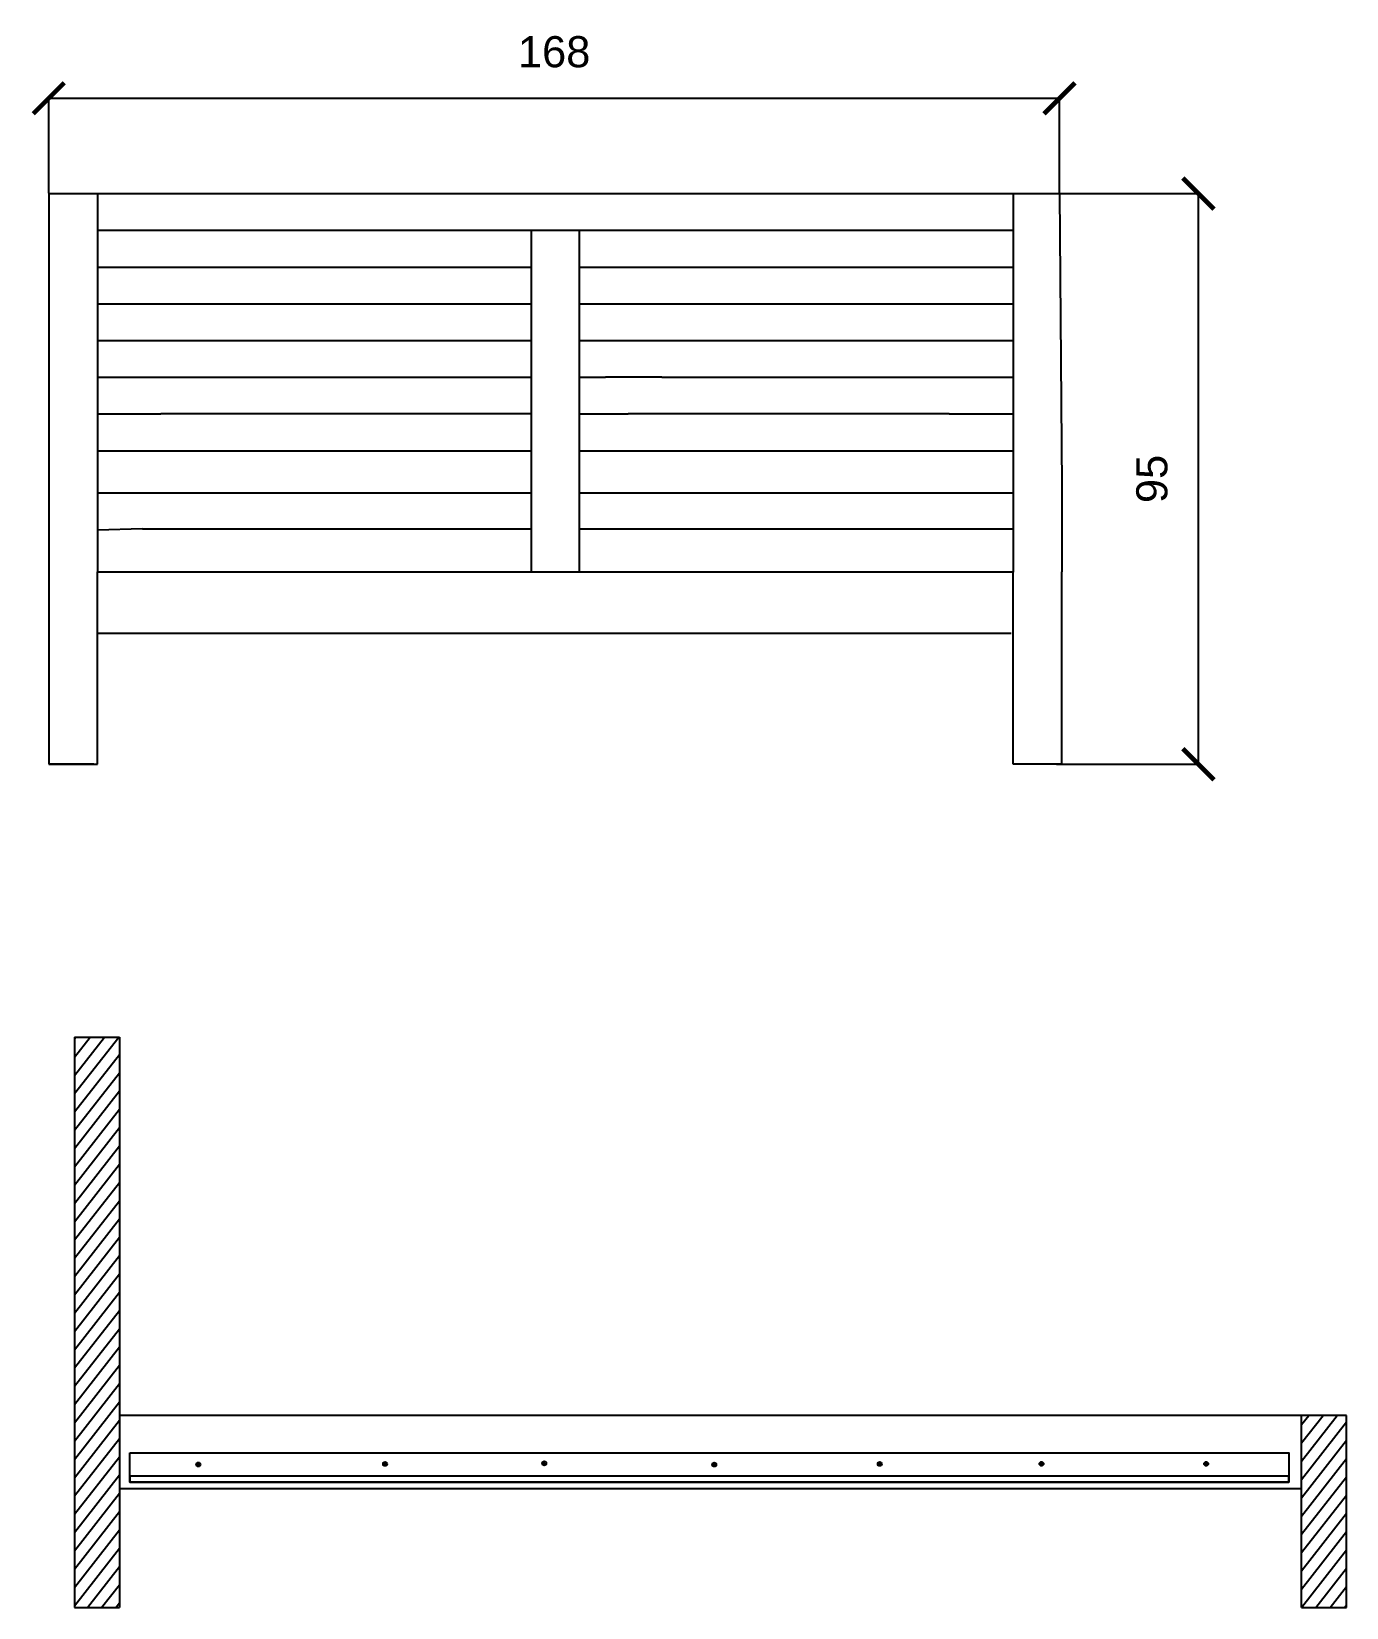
# Model space of a CAD drawing. Header units: centimetres. Extents: x -263 to 1048, y -279 to 536.
# Drawn here: x 335.3 to 554.3, y -235.1 to 27.4 of the extents above; entities that cross this region are included whole.
import ezdxf

# ---------------------------------------------------------------- set-up
doc = ezdxf.new("R2010")
doc.units = ezdxf.units.CM
doc.header["$MEASUREMENT"] = 0
for name, color, linetype in [('particolari', 7, 'Continuous'), ('quote', 4, 'Continuous'), ('struttura', 7, 'Continuous')]:
    doc.layers.add(name, color=color, linetype=linetype)
doc.styles.get("Standard").update_dxf_attribs({"font": 'Arial.ttf'})
doc.dimstyles.get("Standard").update_dxf_attribs({"dimtxt": 5.18, "dimasz": 5.18, "dimexe": 0.18, "dimexo": 0.0625, "dimgap": 5.09, "dimtad": 1, "dimdec": 0, "dimzin": 0, "dimdsep": 46, "dimtxsty": 'Standard', "dimblk": 'ARCHTICK', "dimblk1": 'ARCHTICK', "dimblk2": 'ARCHTICK', "dimcen": 0.09, "dimadec": 0, "dimazin": 0, "dimtfac": 1, "dimtdec": 0, "dimtofl": 0, "dimtmove": 0, "dimatfit": 3, "dimfxl": 1, "dimtolj": 1, "dimtzin": 0, "dimarcsym": 0})

# ---------------------------------------------------------------- blocks, each defined once
blk = doc.blocks.new('_ArchTick')
at = {"color": 0, "linetype": 'ByBlock', "const_width": 0.15}
blk.add_lwpolyline([(-0.5, -0.5), (0.5, 0.5)], dxfattribs=at)
blk = doc.blocks.new('*D32')
at = {"layer": 'Defpoints', "color": 0, "transparency": 16777216}
for p in [(506.5, 16.27), (338.13, 0.39), (506.5, 0.39)]:
    blk.add_point(p, dxfattribs=at)
at = {"layer": 'quote', "color": 0, "lineweight": -2, "transparency": 16777216}
for p, q in [((338.13, 0.46), (338.13, 16.45)), ((338.13, 16.27), (506.5, 16.27)), ((506.5, 0.46), (506.5, 16.45))]:
    blk.add_line(p, q, dxfattribs=at)
at = {"layer": 'quote', "color": 0, "lineweight": -2, "transparency": 16777216, "xscale": 5.18, "yscale": 5.18, "zscale": 5.18, "rotation": 180}
blk.add_blockref('_ArchTick', (338.13, 16.27), dxfattribs=at)
at = {"layer": 'quote', "color": 0, "lineweight": -2, "transparency": 16777216, "xscale": 5.18, "yscale": 5.18, "zscale": 5.18}
blk.add_blockref('_ArchTick', (506.5, 16.27), dxfattribs=at)
at = {"layer": 'quote', "color": 0, "transparency": 16777216, "insert": (422.32, 23.99), "char_height": 5.18, "attachment_point": 5}
blk.add_mtext('\\A1;168', dxfattribs=at)
blk = doc.blocks.new('*D33')
at = {"layer": 'Defpoints', "color": 0, "transparency": 16777216}
for p in [(506.49, 0.39), (505.96, -94.65), (529.63, -94.65)]:
    blk.add_point(p, dxfattribs=at)
at = {"layer": 'quote', "color": 0, "lineweight": -2, "transparency": 16777216}
for p, q in [((506.55, 0.39), (529.81, 0.39)), ((529.63, 0.39), (529.63, -94.65)), ((506.02, -94.65), (529.81, -94.65))]:
    blk.add_line(p, q, dxfattribs=at)
at = {"layer": 'quote', "color": 0, "lineweight": -2, "transparency": 16777216, "xscale": 5.18, "yscale": 5.18, "zscale": 5.18}
for p, rotation in [((529.63, 0.39), 90), ((529.63, -94.65), 270)]:
    blk.add_blockref('_ArchTick', p, dxfattribs=dict(at, rotation=rotation))
at = {"layer": 'quote', "color": 0, "transparency": 16777216, "insert": (521.92, -47.13), "char_height": 5.18, "attachment_point": 5, "rotation": 90}
blk.add_mtext('\\A1;95', dxfattribs=at)

msp = doc.modelspace()

# ---------------------------------------------------------------- hatches: boundary and pattern name
h = msp.add_hatch()
h.set_pattern_fill('ANSI31', color=256, scale=15, angle=7)
h.paths.add_polyline_path([(349.91, -140.08), (342.42, -140.08), (342.42, -235.08), (349.91, -235.08)])
h = msp.add_hatch()
h.set_pattern_fill('ANSI31', color=256, scale=15, angle=7)
h.paths.add_polyline_path([(554.31, -203.08), (546.82, -203.08), (546.82, -235.08), (554.31, -235.08)])

# ---------------------------------------------------------------- linework, layer by layer
at = {"layer": 'particolari', "color": 3}
for p, q in [((362.94, -211.22), (362.98, -211.17)), ((363.03, -211.29), (362.94, -211.22)), ((362.96, -211.37), (363.03, -211.29)), ((363.01, -211.41), (362.96, -211.37)), ((362.98, -211.17), (363.07, -211.24)), ((363.07, -211.33), (363.01, -211.41)), ((363.07, -211.24), (363.13, -211.16)), ((363.14, -211.39), (363.07, -211.33)), ((363.18, -211.21), (363.11, -211.28)), ((363.11, -211.28), (363.18, -211.34)), ((363.13, -211.16), (363.18, -211.21)), ((363.18, -211.34), (363.14, -211.39)), ((394.04, -211.13), (394.08, -211.08)), ((394.13, -211.21), (394.04, -211.13)), ((394.06, -211.28), (394.13, -211.21)), ((394.11, -211.32), (394.06, -211.28)), ((394.08, -211.08), (394.17, -211.16)), ((394.17, -211.25), (394.11, -211.32)), ((394.17, -211.16), (394.23, -211.08)), ((394.24, -211.31), (394.17, -211.25)), ((394.28, -211.12), (394.21, -211.2)), ((394.21, -211.2), (394.28, -211.26)), ((394.23, -211.08), (394.28, -211.12)), ((394.28, -211.26), (394.24, -211.31)), ((420.55, -211.02), (420.59, -210.98)), ((420.64, -211.1), (420.55, -211.02)), ((420.57, -211.18), (420.64, -211.1)), ((420.62, -211.22), (420.57, -211.18)), ((420.59, -210.98), (420.68, -211.05)), ((420.69, -211.14), (420.62, -211.22)), ((420.68, -211.05), (420.75, -210.97)), ((420.75, -211.2), (420.69, -211.14)), ((420.79, -211.01), (420.73, -211.09)), ((420.73, -211.09), (420.79, -211.15)), ((420.75, -210.97), (420.79, -211.01)), ((420.79, -211.15), (420.75, -211.2)), ((448.87, -211.23), (448.91, -211.18)), ((448.96, -211.31), (448.87, -211.23)), ((448.89, -211.38), (448.96, -211.31)), ((448.94, -211.43), (448.89, -211.38)), ((448.91, -211.18), (449, -211.26)), ((449, -211.35), (448.94, -211.43)), ((449, -211.26), (449.06, -211.18)), ((449.07, -211.41), (449, -211.35)), ((449.11, -211.22), (449.05, -211.3)), ((449.05, -211.3), (449.11, -211.36)), ((449.06, -211.18), (449.11, -211.22)), ((449.11, -211.36), (449.07, -211.41)), ((476.44, -211.12), (476.48, -211.07)), ((476.52, -211.2), (476.44, -211.12)), ((476.46, -211.28), (476.52, -211.2)), ((476.51, -211.32), (476.46, -211.28)), ((476.48, -211.07), (476.56, -211.15)), ((476.57, -211.24), (476.51, -211.32)), ((476.56, -211.15), (476.63, -211.07)), ((476.64, -211.3), (476.57, -211.24)), ((476.68, -211.11), (476.61, -211.19)), ((476.61, -211.19), (476.68, -211.25)), ((476.63, -211.07), (476.68, -211.11)), ((476.68, -211.25), (476.64, -211.3)), ((503.38, -211.12), (503.42, -211.07)), ((503.46, -211.2), (503.38, -211.12)), ((503.4, -211.27), (503.46, -211.2)), ((503.44, -211.31), (503.4, -211.27)), ((503.42, -211.07), (503.5, -211.15)), ((503.51, -211.24), (503.44, -211.31)), ((503.5, -211.15), (503.57, -211.07)), ((503.58, -211.29), (503.51, -211.24)), ((503.62, -211.11), (503.55, -211.19)), ((503.55, -211.19), (503.62, -211.25)), ((503.57, -211.07), (503.62, -211.11)), ((503.62, -211.25), (503.58, -211.29)), ((530.81, -211.12), (530.85, -211.07)), ((530.9, -211.2), (530.81, -211.12)), ((530.83, -211.27), (530.9, -211.2)), ((530.88, -211.31), (530.83, -211.27)), ((530.85, -211.07), (530.94, -211.15)), ((530.94, -211.24), (530.88, -211.31)), ((530.94, -211.15), (531, -211.07)), ((531.01, -211.29), (530.94, -211.24)), ((531.05, -211.11), (530.99, -211.19)), ((530.99, -211.19), (531.05, -211.25)), ((531, -211.07), (531.05, -211.11)), ((531.05, -211.25), (531.01, -211.29))]:
    msp.add_line(p, q, dxfattribs=at)
for centre in [(363.06, -211.26), (394.16, -211.17), (420.67, -211.07), (448.99, -211.28), (476.56, -211.17), (503.5, -211.16), (530.93, -211.16)]:
    msp.add_circle(centre, 0.341, dxfattribs=at)
at = {"layer": 'struttura'}
for p, q in [((338.13, 0.39), (338.13, -94.61)), ((338.13, 0.39), (346.24, 0.39)), ((346.24, 0.39), (346.24, -47.11)), ((346.24, 0.39), (506.5, 0.39)), ((498.78, 0.39), (498.78, -47.11)), ((506.5, 0.39), (506.9, -48.28)), ((346.24, -5.72), (430.9, -5.72)), ((418.51, -5.72), (418.51, -42.43)), ((426.51, -5.72), (426.51, -42.43)), ((430.9, -5.72), (440.28, -5.72)), ((440.28, -5.72), (498.78, -5.72)), ((346.24, -11.84), (418.51, -11.84)), ((426.51, -11.84), (430.9, -11.84)), ((430.9, -11.84), (440.28, -11.84)), ((440.28, -11.84), (498.78, -11.84)), ((346.24, -17.96), (418.51, -17.96)), ((426.51, -17.96), (430.9, -17.96)), ((430.9, -17.96), (440.28, -17.96)), ((440.28, -17.96), (498.78, -17.96)), ((346.24, -24.08), (418.51, -24.08)), ((426.51, -24.08), (430.9, -24.08)), ((430.9, -24.08), (440.28, -24.08)), ((440.28, -24.08), (498.78, -24.08)), ((346.24, -30.19), (418.51, -30.19)), ((426.51, -30.19), (430.9, -30.19)), ((440.28, -30.19), (430.9, -30.19)), ((440.28, -30.19), (498.78, -30.19)), ((346.24, -36.31), (356.82, -36.31)), ((409.53, -36.31), (356.82, -36.31)), ((418.51, -36.31), (409.53, -36.31)), ((426.51, -36.31), (430.9, -36.31)), ((430.9, -36.31), (434.68, -36.31)), ((488.14, -36.31), (434.68, -36.31)), ((488.14, -36.31), (498.78, -36.31)), ((346.24, -42.43), (353.77, -42.43)), ((353.77, -42.43), (412.59, -42.43)), ((412.59, -42.43), (418.51, -42.43)), ((418.51, -42.43), (418.51, -48.55)), ((426.51, -42.43), (430.9, -42.43)), ((426.51, -42.43), (426.51, -48.55)), ((430.9, -42.43), (431.63, -42.43)), ((431.63, -42.43), (491.2, -42.43)), ((491.2, -42.43), (498.78, -42.43)), ((346.24, -47.11), (346.24, -62.61)), ((498.78, -47.11), (498.78, -62.65)), ((346.24, -49.43), (353.77, -49.43)), ((353.77, -49.43), (412.59, -49.43)), ((412.59, -49.43), (418.51, -49.43)), ((418.51, -48.55), (418.51, -54.66)), ((426.51, -48.55), (426.51, -54.66)), ((426.51, -49.43), (430.9, -49.43)), ((430.9, -49.43), (431.63, -49.43)), ((431.63, -49.43), (491.2, -49.43)), ((491.2, -49.43), (498.78, -49.43)), ((506.9, -48.28), (506.9, -62.61)), ((418.51, -54.66), (418.51, -62.65)), ((426.51, -54.66), (426.51, -62.65)), ((353.77, -55.45), (346.24, -55.65)), ((353.77, -55.45), (412.59, -55.45)), ((412.59, -55.45), (418.51, -55.45)), ((426.51, -55.45), (498.78, -55.45)), ((346.24, -94.61), (346.24, -62.61)), ((498.78, -62.65), (346.24, -62.65)), ((498.78, -94.61), (498.78, -62.65)), ((506.9, -94.65), (506.9, -62.61)), ((346.24, -72.84), (430.56, -72.84)), ((430.56, -72.84), (440.28, -72.84)), ((440.28, -72.84), (498.44, -72.84)), ((345.62, -94.61), (338.13, -94.61)), ((338.13, -94.61), (346.24, -94.61)), ((506.9, -94.65), (498.78, -94.61)), ((342.42, -140.08), (342.42, -235.08)), ((342.42, -140.08), (349.91, -140.08)), ((349.91, -140.08), (349.91, -235.08)), ((554.31, -203.08), (349.91, -203.08)), ((546.82, -235.08), (546.82, -203.08)), ((554.31, -235.08), (554.31, -203.08)), ((349.91, -215.29), (546.82, -215.29)), ((342.42, -235.08), (349.91, -235.08)), ((546.82, -235.08), (554.31, -235.08))]:
    msp.add_line(p, q, dxfattribs=at)
for points in [[(351.62, -209.34), (544.71, -209.34), (544.71, -214.19), (351.62, -214.19)], [(351.62, -214.19), (544.71, -214.19), (544.71, -213.23), (351.62, -213.23)]]:
    msp.add_lwpolyline(points, close=True, dxfattribs=at)

# ---------------------------------------------------------------- dimensions: what is measured, and where the dimension line sits
at = {"layer": 'quote'}
dim = msp.add_linear_dim(base=(506.5, 16.27), p1=(338.13, 0.39), p2=(506.5, 0.39), dimstyle='Standard', dxfattribs=at)
dim.commit()
dim.dimension.update_dxf_attribs({"geometry": '*D32', "text_midpoint": (422.32, 23.99)})
dim = msp.add_linear_dim(base=(529.63, -94.65), p1=(506.49, 0.39), p2=(505.96, -94.65), angle=90, dimstyle='Standard', dxfattribs=at)
dim.commit()
dim.dimension.update_dxf_attribs({"geometry": '*D33', "text_midpoint": (521.92, -47.13)})

doc.saveas('drawing.dxf')
